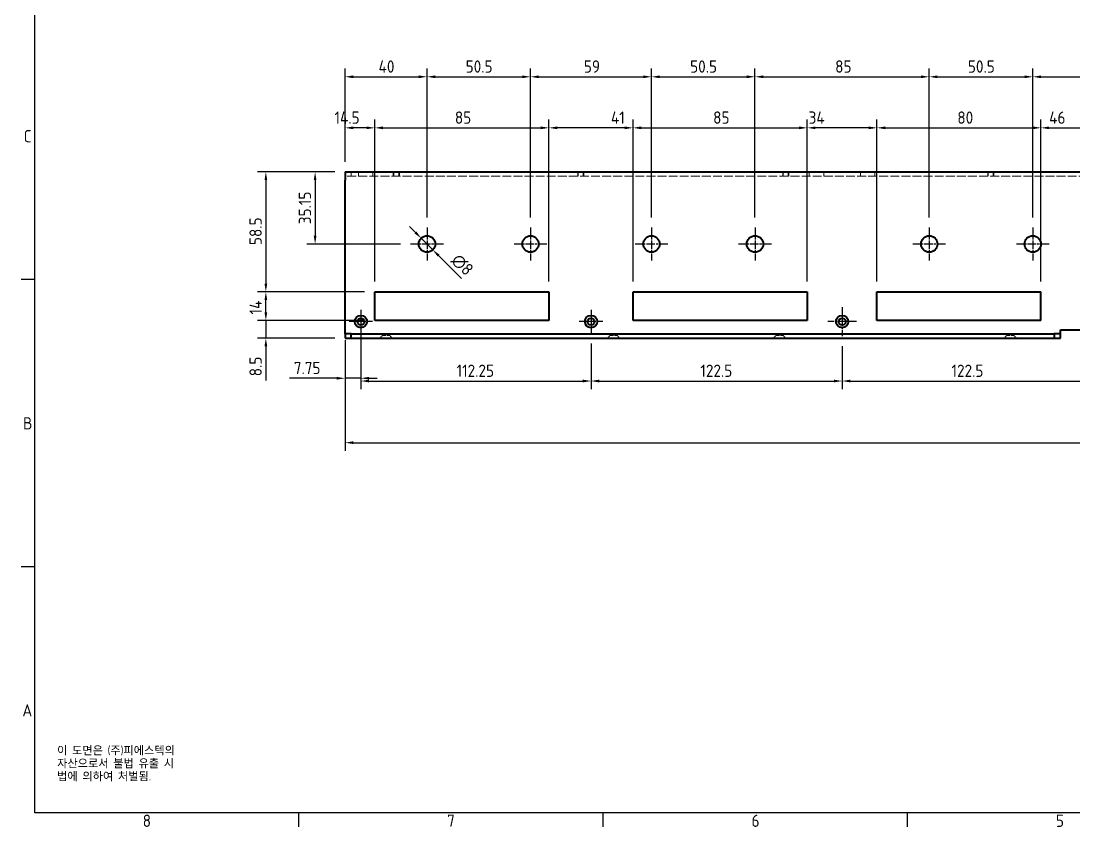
# Model space of a CAD drawing. Header units: millimetres. Extents: x 0 to 1188, y 0 to 840.
# Drawn here: x 13 to 527, y 13 to 406 of the extents above; entities that cross this region are included whole.
import ezdxf

# ---------------------------------------------------------------- set-up
doc = ezdxf.new("R2010")
doc.units = ezdxf.units.MM
doc.header["$LTSCALE"] = 2
doc.linetypes.add('CHAIN', pattern=[0.3543, 0.2362, -0.0295, 0.0591, -0.0295])
doc.linetypes.add('DASHED', pattern=[0.2067, 0.1654, -0.0413])
doc.layers.get('0').update_dxf_attribs({"color": 3, "lineweight": 25})
for name, color, linetype, lineweight in [('가려진 것(ISO)', 2, 'DASHED', 18), ('가시적인 것(ISO)', 3, 'Continuous', 40), ('경계(ISO)', 7, 'Continuous', 25), ('기호(ISO)', 5, 'Continuous', 25), ('중심 표식(ISO)', 1, 'Continuous', 25), ('치수(ISO)', 2, 'Continuous', 25)]:
    doc.layers.add(name, color=color, linetype=linetype, lineweight=lineweight)
doc.styles.add('문자 텍스트_M2B', font='isocp.shx')
doc.styles.add('문자 텍스트_PSTEK_POSCO', font='isocp.shx')
doc.styles.add('치수 텍스트_PSTEK_POSCO', font='isocp.shx')
doc.dimstyles.new('치수_PSTEK_POSCO', dxfattribs={"dimscale": 2, "dimtxt": 3, "dimasz": 2, "dimexe": 2, "dimexo": 2.5, "dimgap": 1, "dimtad": 1, "dimrnd": 1e-08, "dimdsep": 46, "dimtxsty": '치수 텍스트_PSTEK_POSCO', "dimcen": 0.09, "dimdle": 10, "dimclrd": 7, "dimclre": 7, "dimclrt": 2, "dimadec": 1, "dimazin": 2, "dimtfac": 1, "dimtmove": 0, "dimatfit": 3, "dimfxl": 0, "dimtolj": 1, "dimlwd": -1, "dimlwe": -1, "dimarcsym": 0})

# ---------------------------------------------------------------- blocks, each defined once
blk = doc.blocks.new('경계 Default Border')
at = {"layer": '경계(ISO)'}
for p, q in [((10, 140), (6.6, 140)), ((10, 70), (6.6, 70)), ((74.25, 10), (74.25, 6.6)), ((148.5, 10), (148.5, 6.6)), ((222.75, 10), (222.75, 6.6))]:
    blk.add_line(p, q, dxfattribs=at)
at = {"layer": '경계(ISO)', "flags": 128}
blk.add_lwpolyline([(10, 10), (10, 410), (584, 410), (584, 10), (10, 10)], dxfattribs=at)
at = {"layer": '경계(ISO)', "color": 2, "char_height": 3, "attachment_point": 7, "style": '문자 텍스트_M2B'}
for s, insert in [('C', (7.24, 173.47)), ('B', (7.08, 103.47)), ('A', (6.91, 33.49)), ('8', (36.27, 6.57)), ('7', (110.52, 6.59)), ('6', (184.77, 6.57)), ('5', (259.02, 6.57))]:
    blk.add_mtext(s, dxfattribs=dict(at, insert=insert))
blk = doc.blocks.new('*D22')
at = {"layer": 'Defpoints', "color": 0, "transparency": 16777216}
for p in [(171.23, 255.52), (178.98, 253.82), (178.98, 231.92)]:
    blk.add_point(p, dxfattribs=at)
at = {"layer": '치수(ISO)', "color": 7, "transparency": 16777216}
for p, q in [((171.23, 250.52), (171.23, 227.92)), ((178.98, 248.82), (178.98, 227.92)), ((167.23, 231.92), (144.22, 231.92)), ((178.98, 231.92), (171.23, 231.92)), ((182.98, 231.92), (186.98, 231.92))]:
    blk.add_line(p, q, dxfattribs=at)
for points in [[(167.23, 232.59), (167.23, 231.26), (171.23, 231.92)], [(182.98, 232.59), (182.98, 231.26), (178.98, 231.92)]]:
    blk.add_solid(points, dxfattribs=at)
at = {"layer": '치수(ISO)', "color": 2, "transparency": 16777216, "insert": (146.22, 236.92), "char_height": 6, "attachment_point": 4, "style": '치수 텍스트_PSTEK_POSCO'}
blk.add_mtext('\\A1;7.75', dxfattribs=at)
blk = doc.blocks.new('*D30')
at = {"layer": 'Defpoints', "color": 0, "transparency": 16777216}
for p in [(132.62, 260.02), (185.73, 260.02), (171.23, 251.52)]:
    blk.add_point(p, dxfattribs=at)
at = {"layer": '치수(ISO)', "color": 7, "transparency": 16777216}
for p, q in [((132.62, 264.02), (132.62, 268.02)), ((180.73, 260.02), (128.62, 260.02)), ((132.62, 260.02), (132.62, 251.52)), ((166.23, 251.52), (128.62, 251.52)), ((132.62, 247.52), (132.62, 230.88))]:
    blk.add_line(p, q, dxfattribs=at)
for points in [[(131.96, 264.02), (133.29, 264.02), (132.62, 260.02)], [(131.96, 247.52), (133.29, 247.52), (132.62, 251.52)]]:
    blk.add_solid(points, dxfattribs=at)
at = {"layer": '치수(ISO)', "color": 2, "transparency": 16777216, "insert": (127.62, 232.88), "char_height": 6, "attachment_point": 4, "rotation": 90, "style": '치수 텍스트_PSTEK_POSCO'}
blk.add_mtext('\\A1;8.5', dxfattribs=at)
blk = doc.blocks.new('*D31')
at = {"layer": 'Defpoints', "color": 0, "transparency": 16777216}
for p in [(171.23, 251.52), (901.23, 251.52), (901.23, 200.5)]:
    blk.add_point(p, dxfattribs=at)
at = {"layer": '치수(ISO)', "color": 7, "transparency": 16777216}
for p, q in [((171.23, 246.52), (171.23, 196.5)), ((901.23, 246.52), (901.23, 196.5)), ((175.23, 200.5), (897.23, 200.5))]:
    blk.add_line(p, q, dxfattribs=at)
for points in [[(175.23, 201.17), (175.23, 199.84), (171.23, 200.5)], [(897.23, 201.17), (897.23, 199.84), (901.23, 200.5)]]:
    blk.add_solid(points, dxfattribs=at)
at = {"layer": '치수(ISO)', "color": 2, "transparency": 16777216, "insert": (530.83, 205.5), "char_height": 6, "attachment_point": 4, "style": '치수 텍스트_PSTEK_POSCO'}
blk.add_mtext('\\A1;730', dxfattribs=at)
blk = doc.blocks.new('*D45')
at = {"layer": 'Defpoints', "color": 0, "transparency": 16777216}
for p in [(211.23, 378.92), (171.23, 332.52), (211.23, 305.37)]:
    blk.add_point(p, dxfattribs=at)
at = {"layer": '치수(ISO)', "color": 7, "transparency": 16777216}
for p, q in [((171.23, 337.52), (171.23, 382.92)), ((211.23, 310.37), (211.23, 382.92)), ((175.23, 378.92), (207.23, 378.92))]:
    blk.add_line(p, q, dxfattribs=at)
for points in [[(175.23, 379.58), (175.23, 378.25), (171.23, 378.92)], [(207.23, 379.58), (207.23, 378.25), (211.23, 378.92)]]:
    blk.add_solid(points, dxfattribs=at)
at = {"layer": '치수(ISO)', "color": 2, "transparency": 16777216, "insert": (187.61, 383.92), "char_height": 6, "attachment_point": 4, "style": '치수 텍스트_PSTEK_POSCO'}
blk.add_mtext('\\A1;40', dxfattribs=at)
blk = doc.blocks.new('*D46')
at = {"layer": 'Defpoints', "color": 0, "transparency": 16777216}
for p in [(261.73, 378.92), (211.23, 305.37), (261.73, 305.37)]:
    blk.add_point(p, dxfattribs=at)
at = {"layer": '치수(ISO)', "color": 7, "transparency": 16777216}
for p, q in [((211.23, 310.37), (211.23, 382.92)), ((261.73, 310.37), (261.73, 382.92)), ((215.23, 378.92), (257.73, 378.92))]:
    blk.add_line(p, q, dxfattribs=at)
for points in [[(215.23, 379.58), (215.23, 378.25), (211.23, 378.92)], [(257.73, 379.58), (257.73, 378.25), (261.73, 378.92)]]:
    blk.add_solid(points, dxfattribs=at)
at = {"layer": '치수(ISO)', "color": 2, "transparency": 16777216, "insert": (230.08, 383.92), "char_height": 6, "attachment_point": 4, "style": '치수 텍스트_PSTEK_POSCO'}
blk.add_mtext('\\A1;50.5', dxfattribs=at)
blk = doc.blocks.new('*D47')
at = {"layer": 'Defpoints', "color": 0, "transparency": 16777216}
for p in [(320.73, 378.92), (261.73, 305.37), (320.73, 305.37)]:
    blk.add_point(p, dxfattribs=at)
at = {"layer": '치수(ISO)', "color": 7, "transparency": 16777216}
for p, q in [((261.73, 310.37), (261.73, 382.92)), ((320.73, 310.37), (320.73, 382.92)), ((265.73, 378.92), (316.73, 378.92))]:
    blk.add_line(p, q, dxfattribs=at)
for points in [[(265.73, 379.58), (265.73, 378.25), (261.73, 378.92)], [(316.73, 379.58), (316.73, 378.25), (320.73, 378.92)]]:
    blk.add_solid(points, dxfattribs=at)
at = {"layer": '치수(ISO)', "color": 2, "transparency": 16777216, "insert": (287.74, 383.92), "char_height": 6, "attachment_point": 4, "style": '치수 텍스트_PSTEK_POSCO'}
blk.add_mtext('\\A1;59', dxfattribs=at)
blk = doc.blocks.new('*D48')
at = {"layer": 'Defpoints', "color": 0, "transparency": 16777216}
for p in [(371.23, 378.92), (320.73, 305.37), (371.23, 305.37)]:
    blk.add_point(p, dxfattribs=at)
at = {"layer": '치수(ISO)', "color": 7, "transparency": 16777216}
for p, q in [((320.73, 310.37), (320.73, 382.92)), ((371.23, 310.37), (371.23, 382.92)), ((324.73, 378.92), (367.23, 378.92))]:
    blk.add_line(p, q, dxfattribs=at)
for points in [[(324.73, 379.58), (324.73, 378.25), (320.73, 378.92)], [(367.23, 379.58), (367.23, 378.25), (371.23, 378.92)]]:
    blk.add_solid(points, dxfattribs=at)
at = {"layer": '치수(ISO)', "color": 2, "transparency": 16777216, "insert": (339.58, 383.92), "char_height": 6, "attachment_point": 4, "style": '치수 텍스트_PSTEK_POSCO'}
blk.add_mtext('\\A1;50.5', dxfattribs=at)
blk = doc.blocks.new('*D49')
at = {"layer": 'Defpoints', "color": 0, "transparency": 16777216}
for p in [(456.23, 378.92), (371.23, 305.37), (456.23, 305.37)]:
    blk.add_point(p, dxfattribs=at)
at = {"layer": '치수(ISO)', "color": 7, "transparency": 16777216}
for p, q in [((371.23, 310.37), (371.23, 382.92)), ((456.23, 310.37), (456.23, 382.92)), ((375.23, 378.92), (452.23, 378.92))]:
    blk.add_line(p, q, dxfattribs=at)
for points in [[(375.23, 379.58), (375.23, 378.25), (371.23, 378.92)], [(452.23, 379.58), (452.23, 378.25), (456.23, 378.92)]]:
    blk.add_solid(points, dxfattribs=at)
at = {"layer": '치수(ISO)', "color": 2, "transparency": 16777216, "insert": (410.33, 383.92), "char_height": 6, "attachment_point": 4, "style": '치수 텍스트_PSTEK_POSCO'}
blk.add_mtext('\\A1;85', dxfattribs=at)
blk = doc.blocks.new('*D50')
at = {"layer": 'Defpoints', "color": 0, "transparency": 16777216}
for p in [(506.73, 378.92), (456.23, 305.37), (506.73, 305.37)]:
    blk.add_point(p, dxfattribs=at)
at = {"layer": '치수(ISO)', "color": 7, "transparency": 16777216}
for p, q in [((456.23, 310.37), (456.23, 382.92)), ((506.73, 310.37), (506.73, 382.92)), ((460.23, 378.92), (502.73, 378.92))]:
    blk.add_line(p, q, dxfattribs=at)
for points in [[(460.23, 379.58), (460.23, 378.25), (456.23, 378.92)], [(502.73, 379.58), (502.73, 378.25), (506.73, 378.92)]]:
    blk.add_solid(points, dxfattribs=at)
at = {"layer": '치수(ISO)', "color": 2, "transparency": 16777216, "insert": (475.08, 383.92), "char_height": 6, "attachment_point": 4, "style": '치수 텍스트_PSTEK_POSCO'}
blk.add_mtext('\\A1;50.5', dxfattribs=at)
blk = doc.blocks.new('*D51')
at = {"layer": 'Defpoints', "color": 0, "transparency": 16777216}
for p in [(565.73, 378.92), (506.73, 305.37), (565.73, 305.37)]:
    blk.add_point(p, dxfattribs=at)
at = {"layer": '치수(ISO)', "color": 7, "transparency": 16777216}
for p, q in [((506.73, 310.37), (506.73, 382.92)), ((565.73, 310.37), (565.73, 382.92)), ((510.73, 378.92), (561.73, 378.92))]:
    blk.add_line(p, q, dxfattribs=at)
for points in [[(510.73, 379.58), (510.73, 378.25), (506.73, 378.92)], [(561.73, 379.58), (561.73, 378.25), (565.73, 378.92)]]:
    blk.add_solid(points, dxfattribs=at)
at = {"layer": '치수(ISO)', "color": 2, "transparency": 16777216, "insert": (532.74, 383.92), "char_height": 6, "attachment_point": 4, "style": '치수 텍스트_PSTEK_POSCO'}
blk.add_mtext('\\A1;59', dxfattribs=at)
blk = doc.blocks.new('*D53')
at = {"layer": 'Defpoints', "color": 0, "transparency": 16777216}
for p in [(208.4, 300.2), (214.06, 294.55)]:
    blk.add_point(p, dxfattribs=at)
at = {"layer": '치수(ISO)', "color": 7, "transparency": 16777216}
for p, q in [((205.58, 303.03), (202.75, 305.86)), ((208.4, 300.2), (214.06, 294.55)), ((216.89, 291.72), (228.06, 280.55))]:
    blk.add_line(p, q, dxfattribs=at)
for points in [[(206.05, 303.5), (205.1, 302.56), (208.4, 300.2)], [(217.36, 292.19), (216.42, 291.25), (214.06, 294.55)]]:
    blk.add_solid(points, dxfattribs=at)
at = {"layer": '치수(ISO)', "color": 2, "transparency": 16777216, "insert": (224.67, 291.01), "char_height": 6, "attachment_point": 4, "rotation": 315, "style": '치수 텍스트_PSTEK_POSCO'}
blk.add_mtext('\\A1;∅8', dxfattribs=at)
blk = doc.blocks.new('*D77')
at = {"layer": 'Defpoints', "color": 0, "transparency": 16777216}
for p in [(510.73, 354.02), (430.73, 274.02), (510.73, 274.02)]:
    blk.add_point(p, dxfattribs=at)
at = {"layer": '치수(ISO)', "color": 7, "transparency": 16777216}
for p, q in [((430.73, 279.02), (430.73, 358.02)), ((510.73, 279.02), (510.73, 358.02)), ((434.73, 354.02), (506.73, 354.02))]:
    blk.add_line(p, q, dxfattribs=at)
for points in [[(434.73, 354.69), (434.73, 353.36), (430.73, 354.02)], [(506.73, 354.69), (506.73, 353.36), (510.73, 354.02)]]:
    blk.add_solid(points, dxfattribs=at)
at = {"layer": '치수(ISO)', "color": 2, "transparency": 16777216, "insert": (469.93, 359.02), "char_height": 6, "attachment_point": 4, "style": '치수 텍스트_PSTEK_POSCO'}
blk.add_mtext('\\A1;80', dxfattribs=at)
blk = doc.blocks.new('*D78')
at = {"layer": 'Defpoints', "color": 0, "transparency": 16777216}
for p in [(556.73, 354.02), (510.73, 274.02), (556.73, 274.02)]:
    blk.add_point(p, dxfattribs=at)
at = {"layer": '치수(ISO)', "color": 7, "transparency": 16777216}
for p, q in [((510.73, 279.02), (510.73, 358.02)), ((556.73, 279.02), (556.73, 358.02)), ((514.73, 354.02), (552.73, 354.02))]:
    blk.add_line(p, q, dxfattribs=at)
for points in [[(514.73, 354.69), (514.73, 353.36), (510.73, 354.02)], [(552.73, 354.69), (552.73, 353.36), (556.73, 354.02)]]:
    blk.add_solid(points, dxfattribs=at)
at = {"layer": '치수(ISO)', "color": 2, "transparency": 16777216, "insert": (514.73, 359.02), "char_height": 6, "attachment_point": 4, "style": '치수 텍스트_PSTEK_POSCO'}
blk.add_mtext('\\A1;46', dxfattribs=at)
blk = doc.blocks.new('*D79')
at = {"layer": 'Defpoints', "color": 0, "transparency": 16777216}
for p in [(396.73, 354.02), (396.73, 274.02), (430.73, 274.02)]:
    blk.add_point(p, dxfattribs=at)
at = {"layer": '치수(ISO)', "color": 7, "transparency": 16777216}
for p, q in [((396.73, 279.02), (396.73, 358.02)), ((430.73, 279.02), (430.73, 358.02)), ((426.73, 354.02), (400.73, 354.02))]:
    blk.add_line(p, q, dxfattribs=at)
for points in [[(400.73, 354.69), (400.73, 353.36), (396.73, 354.02)], [(426.73, 354.69), (426.73, 353.36), (430.73, 354.02)]]:
    blk.add_solid(points, dxfattribs=at)
at = {"layer": '치수(ISO)', "color": 2, "transparency": 16777216, "insert": (397.38, 359.02), "char_height": 6, "attachment_point": 4, "style": '치수 텍스트_PSTEK_POSCO'}
blk.add_mtext('\\A1;34', dxfattribs=at)
blk = doc.blocks.new('*D80')
at = {"layer": 'Defpoints', "color": 0, "transparency": 16777216}
for p in [(396.73, 354.02), (311.73, 274.02), (396.73, 274.02)]:
    blk.add_point(p, dxfattribs=at)
at = {"layer": '치수(ISO)', "color": 7, "transparency": 16777216}
for p, q in [((311.73, 279.02), (311.73, 358.02)), ((396.73, 279.02), (396.73, 358.02)), ((315.73, 354.02), (392.73, 354.02))]:
    blk.add_line(p, q, dxfattribs=at)
for points in [[(315.73, 354.69), (315.73, 353.36), (311.73, 354.02)], [(392.73, 354.69), (392.73, 353.36), (396.73, 354.02)]]:
    blk.add_solid(points, dxfattribs=at)
at = {"layer": '치수(ISO)', "color": 2, "transparency": 16777216, "insert": (350.81, 359.02), "char_height": 6, "attachment_point": 4, "style": '치수 텍스트_PSTEK_POSCO'}
blk.add_mtext('\\A1;85', dxfattribs=at)
blk = doc.blocks.new('*D81')
at = {"layer": 'Defpoints', "color": 0, "transparency": 16777216}
for p in [(270.73, 354.02), (270.73, 274.02), (311.73, 274.02)]:
    blk.add_point(p, dxfattribs=at)
at = {"layer": '치수(ISO)', "color": 7, "transparency": 16777216}
for p, q in [((270.73, 279.02), (270.73, 358.02)), ((311.73, 279.02), (311.73, 358.02)), ((307.73, 354.02), (274.73, 354.02))]:
    blk.add_line(p, q, dxfattribs=at)
for points in [[(274.73, 354.69), (274.73, 353.36), (270.73, 354.02)], [(307.73, 354.69), (307.73, 353.36), (311.73, 354.02)]]:
    blk.add_solid(points, dxfattribs=at)
at = {"layer": '치수(ISO)', "color": 2, "transparency": 16777216, "insert": (300.98, 359.02), "char_height": 6, "attachment_point": 4, "style": '치수 텍스트_PSTEK_POSCO'}
blk.add_mtext('\\A1;41', dxfattribs=at)
blk = doc.blocks.new('*D82')
at = {"layer": 'Defpoints', "color": 0, "transparency": 16777216}
for p in [(270.73, 354.02), (185.73, 274.02), (270.73, 274.02)]:
    blk.add_point(p, dxfattribs=at)
at = {"layer": '치수(ISO)', "color": 7, "transparency": 16777216}
for p, q in [((185.73, 279.02), (185.73, 358.02)), ((270.73, 279.02), (270.73, 358.02)), ((189.73, 354.02), (266.73, 354.02))]:
    blk.add_line(p, q, dxfattribs=at)
for points in [[(189.73, 354.69), (189.73, 353.36), (185.73, 354.02)], [(266.73, 354.69), (266.73, 353.36), (270.73, 354.02)]]:
    blk.add_solid(points, dxfattribs=at)
at = {"layer": '치수(ISO)', "color": 2, "transparency": 16777216, "insert": (224.81, 359.02), "char_height": 6, "attachment_point": 4, "style": '치수 텍스트_PSTEK_POSCO'}
blk.add_mtext('\\A1;85', dxfattribs=at)
blk = doc.blocks.new('*D83')
at = {"layer": 'Defpoints', "color": 0, "transparency": 16777216}
for p in [(171.23, 354.02), (171.23, 332.52), (185.73, 274.02)]:
    blk.add_point(p, dxfattribs=at)
at = {"layer": '치수(ISO)', "color": 7, "transparency": 16777216}
for p, q in [((171.23, 337.52), (171.23, 358.02)), ((185.73, 279.02), (185.73, 358.02)), ((181.73, 354.02), (175.23, 354.02))]:
    blk.add_line(p, q, dxfattribs=at)
for points in [[(175.23, 354.69), (175.23, 353.36), (171.23, 354.02)], [(181.73, 354.69), (181.73, 353.36), (185.73, 354.02)]]:
    blk.add_solid(points, dxfattribs=at)
at = {"layer": '치수(ISO)', "color": 2, "transparency": 16777216, "insert": (166.11, 359.02), "char_height": 6, "attachment_point": 4, "style": '치수 텍스트_PSTEK_POSCO'}
blk.add_mtext('\\A1;14.5', dxfattribs=at)
blk = doc.blocks.new('*D84')
at = {"layer": 'Defpoints', "color": 0, "transparency": 16777216}
for p in [(171.23, 332.52), (132.62, 274.02), (185.73, 274.02)]:
    blk.add_point(p, dxfattribs=at)
at = {"layer": '치수(ISO)', "color": 7, "transparency": 16777216}
for p, q in [((166.23, 332.52), (128.62, 332.52)), ((132.62, 328.52), (132.62, 278.02)), ((180.73, 274.02), (128.62, 274.02))]:
    blk.add_line(p, q, dxfattribs=at)
for points in [[(131.96, 328.52), (133.29, 328.52), (132.62, 332.52)], [(131.96, 278.02), (133.29, 278.02), (132.62, 274.02)]]:
    blk.add_solid(points, dxfattribs=at)
at = {"layer": '치수(ISO)', "color": 2, "transparency": 16777216, "insert": (127.62, 296.85), "char_height": 6, "attachment_point": 4, "rotation": 90, "style": '치수 텍스트_PSTEK_POSCO'}
blk.add_mtext('\\A1;58.5', dxfattribs=at)
blk = doc.blocks.new('*D85')
at = {"layer": 'Defpoints', "color": 0, "transparency": 16777216}
for p in [(171.23, 332.52), (156.65, 297.37), (203.23, 297.37)]:
    blk.add_point(p, dxfattribs=at)
at = {"layer": '치수(ISO)', "color": 7, "transparency": 16777216}
for p, q in [((166.23, 332.52), (152.65, 332.52)), ((156.65, 328.52), (156.65, 301.37)), ((198.23, 297.37), (152.65, 297.37))]:
    blk.add_line(p, q, dxfattribs=at)
for points in [[(155.98, 328.52), (157.32, 328.52), (156.65, 332.52)], [(155.98, 301.37), (157.32, 301.37), (156.65, 297.37)]]:
    blk.add_solid(points, dxfattribs=at)
at = {"layer": '치수(ISO)', "color": 2, "transparency": 16777216, "insert": (151.65, 307.03), "char_height": 6, "attachment_point": 4, "rotation": 90, "style": '치수 텍스트_PSTEK_POSCO'}
blk.add_mtext('\\A1;35.15', dxfattribs=at)
blk = doc.blocks.new('*D86')
at = {"layer": 'Defpoints', "color": 0, "transparency": 16777216}
for p in [(132.62, 274.02), (185.73, 274.02), (185.73, 260.02)]:
    blk.add_point(p, dxfattribs=at)
at = {"layer": '치수(ISO)', "color": 7, "transparency": 16777216}
for p, q in [((180.73, 274.02), (128.62, 274.02)), ((132.62, 264.02), (132.62, 270.02)), ((180.73, 260.02), (128.62, 260.02))]:
    blk.add_line(p, q, dxfattribs=at)
for points in [[(131.96, 270.02), (133.29, 270.02), (132.62, 274.02)], [(131.96, 264.02), (133.29, 264.02), (132.62, 260.02)]]:
    blk.add_solid(points, dxfattribs=at)
at = {"layer": '치수(ISO)', "color": 2, "transparency": 16777216, "insert": (127.62, 263.02), "char_height": 6, "attachment_point": 4, "rotation": 90, "style": '치수 텍스트_PSTEK_POSCO'}
blk.add_mtext('\\A1;14', dxfattribs=at)
blk = doc.blocks.new('*D97')
at = {"layer": 'Defpoints', "color": 0, "transparency": 16777216}
for p in [(178.98, 259.52), (291.23, 253.82), (291.23, 230.57)]:
    blk.add_point(p, dxfattribs=at)
at = {"layer": '치수(ISO)', "color": 7, "transparency": 16777216}
for p, q in [((178.98, 254.52), (178.98, 226.57)), ((291.23, 248.82), (291.23, 226.57)), ((182.98, 230.57), (287.23, 230.57))]:
    blk.add_line(p, q, dxfattribs=at)
for points in [[(182.98, 231.24), (182.98, 229.9), (178.98, 230.57)], [(287.23, 231.24), (287.23, 229.9), (291.23, 230.57)]]:
    blk.add_solid(points, dxfattribs=at)
at = {"layer": '치수(ISO)', "color": 2, "transparency": 16777216, "insert": (225.66, 235.57), "char_height": 6, "attachment_point": 4, "style": '치수 텍스트_PSTEK_POSCO'}
blk.add_mtext('\\A1;112.25', dxfattribs=at)
blk = doc.blocks.new('*D99')
at = {"layer": 'Defpoints', "color": 0, "transparency": 16777216}
for p in [(413.73, 252.52), (536.23, 252.52), (536.23, 230.57)]:
    blk.add_point(p, dxfattribs=at)
at = {"layer": '치수(ISO)', "color": 7, "transparency": 16777216}
for p, q in [((413.73, 247.52), (413.73, 226.57)), ((536.23, 247.52), (536.23, 226.57)), ((417.73, 230.57), (532.23, 230.57))]:
    blk.add_line(p, q, dxfattribs=at)
for points in [[(417.73, 231.24), (417.73, 229.9), (413.73, 230.57)], [(532.23, 231.24), (532.23, 229.9), (536.23, 230.57)]]:
    blk.add_solid(points, dxfattribs=at)
at = {"layer": '치수(ISO)', "color": 2, "transparency": 16777216, "insert": (467.08, 235.57), "char_height": 6, "attachment_point": 4, "style": '치수 텍스트_PSTEK_POSCO'}
blk.add_mtext('\\A1;122.5', dxfattribs=at)
blk = doc.blocks.new('*D100')
at = {"layer": 'Defpoints', "color": 0, "transparency": 16777216}
for p in [(291.23, 253.52), (413.73, 252.52), (413.73, 230.57)]:
    blk.add_point(p, dxfattribs=at)
at = {"layer": '치수(ISO)', "color": 7, "transparency": 16777216}
for p, q in [((291.23, 248.52), (291.23, 226.57)), ((413.73, 247.52), (413.73, 226.57)), ((295.23, 230.57), (409.73, 230.57))]:
    blk.add_line(p, q, dxfattribs=at)
for points in [[(295.23, 231.24), (295.23, 229.9), (291.23, 230.57)], [(409.73, 231.24), (409.73, 229.9), (413.73, 230.57)]]:
    blk.add_solid(points, dxfattribs=at)
at = {"layer": '치수(ISO)', "color": 2, "transparency": 16777216, "insert": (344.58, 235.57), "char_height": 6, "attachment_point": 4, "style": '치수 텍스트_PSTEK_POSCO'}
blk.add_mtext('\\A1;122.5', dxfattribs=at)

msp = doc.modelspace()

# ---------------------------------------------------------------- linework, layer by layer
at = {"layer": '가려진 것(ISO)', "ltscale": 13.080328}
msp.add_line((901.2322, 330.5247), (171.2322, 330.5247), dxfattribs=at)
at = {"layer": '가려진 것(ISO)', "ltscale": 1.904597}
for p, q in [((174.2322, 332.5247), (174.2322, 330.5247)), ((177.7322, 332.5247), (177.7322, 330.5247)), ((184.7322, 332.5247), (184.7322, 330.5247)), ((194.7322, 332.5247), (194.7322, 330.5247)), ((195.0027, 330.5247), (195.0027, 332.5247)), ((197.4617, 330.5247), (197.4617, 332.5247)), ((197.7322, 330.5247), (197.7322, 332.5247)), ((284.7322, 332.5247), (284.7322, 330.5247)), ((285.0027, 330.5247), (285.0027, 332.5247)), ((287.4617, 330.5247), (287.4617, 332.5247)), ((287.7322, 330.5247), (287.7322, 332.5247)), ((384.7322, 332.5247), (384.7322, 330.5247)), ((385.0027, 330.5247), (385.0027, 332.5247)), ((387.4617, 330.5247), (387.4617, 332.5247)), ((387.7322, 330.5247), (387.7322, 332.5247)), ((397.7322, 332.5247), (397.7322, 330.5247)), ((404.7322, 332.5247), (404.7322, 330.5247)), ((422.7322, 332.5247), (422.7322, 330.5247)), ((429.7322, 332.5247), (429.7322, 330.5247)), ((484.7322, 332.5247), (484.7322, 330.5247)), ((485.0027, 330.5247), (485.0027, 332.5247)), ((487.4617, 330.5247), (487.4617, 332.5247)), ((487.7322, 330.5247), (487.7322, 332.5247))]:
    msp.add_line(p, q, dxfattribs=at)
at = {"layer": '가려진 것(ISO)', "ltscale": 1.750771}
for p, q in [((189.5322, 252.8247), (188.2322, 251.5247)), ((192.9322, 252.8247), (194.2322, 251.5247)), ((300.5322, 252.8247), (299.2322, 251.5247)), ((303.9322, 252.8247), (305.2322, 251.5247)), ((381.5322, 252.8247), (380.2322, 251.5247)), ((384.9322, 252.8247), (386.2322, 251.5247)), ((494.0322, 252.8247), (492.7322, 251.5247)), ((497.4322, 252.8247), (498.7322, 251.5247))]:
    msp.add_line(p, q, dxfattribs=at)
at = {"layer": '가려진 것(ISO)', "ltscale": 0.666544}
for p, q in [((189.5322, 253.5247), (189.5322, 252.8247)), ((192.9322, 253.5247), (192.9322, 252.8247)), ((300.5322, 253.5247), (300.5322, 252.8247)), ((303.9322, 253.5247), (303.9322, 252.8247)), ((381.5322, 253.5247), (381.5322, 252.8247)), ((384.9322, 253.5247), (384.9322, 252.8247)), ((494.0322, 253.5247), (494.0322, 252.8247)), ((497.4322, 253.5247), (497.4322, 252.8247))]:
    msp.add_line(p, q, dxfattribs=at)
at = {"layer": '가려진 것(ISO)', "ltscale": 5.086114}
for p, q in [((189.5322, 252.8247), (192.9322, 252.8247)), ((300.5322, 252.8247), (303.9322, 252.8247)), ((381.5322, 252.8247), (384.9322, 252.8247)), ((494.0322, 252.8247), (497.4322, 252.8247))]:
    msp.add_line(p, q, dxfattribs=at)
at = {"layer": '가시적인 것(ISO)'}
for p, q in [((171.2322, 332.5247), (901.2322, 332.5247)), ((171.2322, 332.5247), (171.2322, 328.5247)), ((171.2322, 255.5247), (171.2322, 328.5247)), ((185.7322, 274.0247), (270.7322, 274.0247)), ((185.7322, 260.0247), (185.7322, 274.0247)), ((270.7322, 274.0247), (270.7322, 260.0247)), ((311.7322, 274.0247), (396.7322, 274.0247)), ((311.7322, 260.0247), (311.7322, 274.0247)), ((396.7322, 274.0247), (396.7322, 260.0247)), ((430.7322, 274.0247), (510.7322, 274.0247)), ((430.7322, 260.0247), (430.7322, 274.0247)), ((510.7322, 260.0247), (510.7322, 274.0247)), ((270.7322, 260.0247), (185.7322, 260.0247)), ((396.7322, 260.0247), (311.7322, 260.0247)), ((510.7322, 260.0247), (430.7322, 260.0247)), ((171.2322, 253.5247), (171.2322, 255.5247)), ((174.2322, 253.5247), (171.2322, 253.5247)), ((171.2322, 253.5247), (171.2322, 251.5247)), ((174.2322, 251.5247), (174.2322, 253.5247)), ((174.2322, 253.5247), (517.2322, 253.5247)), ((520.2322, 253.5247), (517.2322, 253.5247)), ((517.2322, 253.5247), (517.2322, 251.5247)), ((520.2322, 253.5247), (520.2322, 255.5247)), ((520.2322, 255.5247), (552.2322, 255.5247)), ((520.2322, 251.5247), (520.2322, 253.5247)), ((171.2322, 251.5247), (174.2322, 251.5247)), ((174.2322, 251.5247), (517.2322, 251.5247)), ((517.2322, 251.5247), (520.2322, 251.5247))]:
    msp.add_line(p, q, dxfattribs=at)
for centre, radius in [((211.2322, 297.3747), 4), ((261.7322, 297.3747), 4), ((320.7322, 297.3747), 4), ((371.2322, 297.3747), 4), ((456.2322, 297.3747), 4), ((506.7322, 297.3747), 4), ((178.9822, 259.5247), 3), ((291.2322, 259.5247), 3), ((413.7322, 259.5247), 3), ((178.9822, 259.5247), 1.7), ((291.2322, 259.5247), 1.7), ((413.7322, 259.5247), 1.7)]:
    msp.add_circle(centre, radius, dxfattribs=at)
at = {"layer": '중심 표식(ISO)', "linetype": 'CHAIN', "ltscale": 8.88956}
for p, q in [((211.2322, 305.3747), (211.2322, 289.3747)), ((261.7322, 305.3747), (261.7322, 289.3747)), ((320.7322, 305.3747), (320.7322, 289.3747)), ((371.2322, 305.3747), (371.2322, 289.3747)), ((456.2322, 305.3747), (456.2322, 289.3747)), ((506.7322, 305.3747), (506.7322, 289.3747)), ((219.2322, 297.3747), (203.2322, 297.3747)), ((269.7322, 297.3747), (253.7322, 297.3747)), ((328.7322, 297.3747), (312.7322, 297.3747)), ((379.2322, 297.3747), (363.2322, 297.3747)), ((464.2322, 297.3747), (448.2322, 297.3747)), ((514.7322, 297.3747), (498.7322, 297.3747))]:
    msp.add_line(p, q, dxfattribs=at)
at = {"layer": '중심 표식(ISO)', "linetype": 'CHAIN', "ltscale": 6.333782}
for p, q in [((178.9822, 265.2247), (178.9822, 253.8247)), ((291.2322, 265.2247), (291.2322, 253.8247)), ((184.6822, 259.5247), (173.2822, 259.5247)), ((296.9322, 259.5247), (285.5322, 259.5247))]:
    msp.add_line(p, q, dxfattribs=at)
at = {"layer": '중심 표식(ISO)', "linetype": 'CHAIN', "ltscale": 7.778352}
for p, q in [((413.7322, 266.5247), (413.7322, 252.5247)), ((420.7322, 259.5247), (406.7322, 259.5247))]:
    msp.add_line(p, q, dxfattribs=at)

# ---------------------------------------------------------------- block references
at = {"xscale": 2, "yscale": 2, "zscale": 2}
msp.add_blockref('경계 Default Border', (0, 0), dxfattribs=at)

# ---------------------------------------------------------------- texts
at = {"layer": '기호(ISO)', "color": 7, "insert": (30.7893, 52.4565), "char_height": 4, "width": 102.480277, "attachment_point": 1, "line_spacing_factor": 0.944221, "style": '문자 텍스트_PSTEK_POSCO'}
msp.add_mtext('{이 도면은 (주)피에스텍의\\P자산으로서 불법 유출 시 \\P법에 의하여 처벌됨.}', dxfattribs=at)

# ---------------------------------------------------------------- dimensions: what is measured, and where the dimension line sits
at = {"layer": '치수(ISO)', "color": 7}
for base, p1, p2, angle, override, picture, middle in [((211.2322, 378.9173), (171.2322, 332.5247), (211.2322, 305.3747), 180, {"dimdec": 2, "dimtp": 0, "dimtm": 0, "dimtdec": 2, "dimtofl": 0, "dimatfit": 1}, '*D45', (191.2122, 378.9173)), ((261.7322, 378.9173), (211.2322, 305.3747), (261.7322, 305.3747), 180, {"dimdec": 2, "dimtp": 0, "dimtm": 0, "dimtdec": 2, "dimtofl": 0, "dimatfit": 1}, '*D46', (236.5022, 378.9173)), ((320.7322, 378.9173), (261.7322, 305.3747), (320.7322, 305.3747), 180, {"dimdec": 2, "dimtp": 0, "dimtm": 0, "dimtdec": 2, "dimtofl": 0, "dimatfit": 1}, '*D47', (291.2522, 378.9173)), ((371.2322, 378.9173), (320.7322, 305.3747), (371.2322, 305.3747), 180, {"dimdec": 2, "dimtp": 0, "dimtm": 0, "dimtdec": 2, "dimtofl": 0, "dimatfit": 1}, '*D48', (346.0022, 378.9173)), ((456.2322, 378.9173), (371.2322, 305.3747), (456.2322, 305.3747), 180, {"dimdec": 2, "dimtp": 0, "dimtm": 0, "dimtdec": 2, "dimtofl": 0, "dimatfit": 1}, '*D49', (413.7522, 378.9173)), ((506.7322, 378.9173), (456.2322, 305.3747), (506.7322, 305.3747), 180, {"dimdec": 2, "dimtp": 0, "dimtm": 0, "dimtdec": 2, "dimtofl": 0, "dimatfit": 1}, '*D50', (481.5022, 378.9173)), ((565.7322, 378.9173), (506.7322, 305.3747), (565.7322, 305.3747), 180, {"dimdec": 2, "dimtp": 0, "dimtm": 0, "dimtdec": 2, "dimtofl": 0, "dimatfit": 1}, '*D51', (536.2522, 378.9173)), ((270.7322, 354.0247), (185.7322, 274.0247), (270.7322, 274.0247), 180, {"dimdec": 2, "dimtp": 0, "dimtm": 0, "dimtdec": 2, "dimtofl": 0, "dimatfit": 1}, '*D82', (228.2322, 354.0247)), ((396.7322, 354.0247), (311.7322, 274.0247), (396.7322, 274.0247), 180, {"dimdec": 2, "dimtp": 0, "dimtm": 0, "dimtdec": 2, "dimtofl": 0, "dimatfit": 1}, '*D80', (354.2322, 354.0247)), ((396.7322, 354.0247), (430.7322, 274.0247), (396.7322, 274.0247), 180, {"dimdec": 2, "dimtp": 0, "dimtm": 0, "dimtdec": 2, "dimtofl": 0, "dimatfit": 1}, '*D79', (400.9822, 354.0247)), ((510.7322, 354.0247), (430.7322, 274.0247), (510.7322, 274.0247), 180, {"dimdec": 2, "dimtp": 0, "dimtm": 0, "dimtdec": 2, "dimtofl": 0, "dimatfit": 1}, '*D77', (473.2322, 354.0247)), ((556.7322, 354.0247), (510.7322, 274.0247), (556.7322, 274.0247), 180, {"dimdec": 2, "dimtp": 0, "dimtm": 0, "dimtdec": 2, "dimtofl": 0, "dimatfit": 1}, '*D78', (518.4822, 354.0247)), ((132.6248, 274.0247), (171.2322, 332.5247), (185.7322, 274.0247), 270, {"dimdec": 2, "dimtp": 0, "dimtm": 0, "dimtdec": 2, "dimtofl": 0, "dimatfit": 1}, '*D84', (132.6248, 303.2747)), ((156.6511, 297.3747), (171.2322, 332.5247), (203.2322, 297.3747), 270, {"dimdec": 2, "dimtp": 0, "dimtm": 0, "dimtdec": 2, "dimtofl": 0, "dimatfit": 1}, '*D85', (156.6511, 314.9497)), ((132.6248, 274.0247), (185.7322, 260.0247), (185.7322, 274.0247), 90, {"dimdec": 2, "dimtp": 0, "dimtm": 0, "dimtdec": 2, "dimtofl": 0, "dimatfit": 1}, '*D86', (132.6248, 266.0247)), ((132.6248, 260.0247), (171.2322, 251.5247), (185.7322, 260.0247), 90, {"dimdec": 2, "dimtp": 0, "dimtm": 0, "dimtdec": 2, "dimtofl": 1, "dimatfit": 1}, '*D30', (132.6248, 237.2004)), ((291.2322, 230.5707), (178.9822, 259.5247), (291.2322, 253.8247), 180, {"dimdec": 2, "dimtp": 0, "dimtm": 0, "dimtdec": 2, "dimtofl": 0, "dimatfit": 1}, '*D97', (235.0872, 230.5707)), ((178.9822, 231.9241), (171.2322, 255.5247), (178.9822, 253.8247), 180, {"dimdec": 2, "dimtp": 0, "dimtm": 0, "dimtdec": 2, "dimtofl": 1, "dimatfit": 1}, '*D22', (152.6427, 231.9241)), ((413.7322, 230.5707), (291.2322, 253.5247), (413.7322, 252.5247), 180, {"dimdec": 2, "dimtp": 0, "dimtm": 0, "dimtdec": 2, "dimtofl": 0, "dimatfit": 1}, '*D100', (352.5022, 230.5707)), ((536.2322, 230.5707), (413.7322, 252.5247), (536.2322, 252.5247), 180, {"dimdec": 2, "dimtp": 0, "dimtm": 0, "dimtdec": 2, "dimtofl": 0, "dimatfit": 1}, '*D99', (475.0022, 230.5707)), ((901.2322, 200.5025), (171.2322, 251.5247), (901.2322, 251.5247), 180, {"dimdec": 2, "dimtp": 0, "dimtm": 0, "dimtdec": 2, "dimtofl": 0, "dimatfit": 1}, '*D31', (536.2322, 200.5025))]:
    dim = msp.add_linear_dim(base=base, p1=p1, p2=p2, angle=angle, dimstyle='치수_PSTEK_POSCO', override=override, dxfattribs=at)
    dim.commit()
    dim.dimension.update_dxf_attribs({"geometry": picture, "text_midpoint": middle, "dimtype": 160})
for base, p1, p2, picture, middle in [((171.2322, 354.0247), (185.7322, 274.0247), (171.2322, 332.5247), '*D83', (172.2322, 354.0247)), ((270.7322, 354.0247), (311.7322, 274.0247), (270.7322, 274.0247), '*D81', (303.9822, 354.0247))]:
    dim = msp.add_linear_dim(base=base, p1=p1, p2=p2, dimstyle='치수_PSTEK_POSCO', override={"dimdec": 2, "dimtp": 0, "dimtm": 0, "dimtdec": 2, "dimtofl": 0, "dimatfit": 1}, dxfattribs=at)
    dim.commit()
    dim.dimension.update_dxf_attribs({"geometry": picture, "text_midpoint": middle, "dimtype": 160})
dim = msp.add_diameter_dim_2p(p1=(208.4038, 300.2031), p2=(214.0606, 294.5462), dimstyle='치수_PSTEK_POSCO', override={"dimdec": 2, "dimlfac": 1, "dimtp": 0, "dimtm": 0, "dimtdec": 2, "dimatfit": 2}, dxfattribs=at)
dim.commit()
dim.dimension.update_dxf_attribs({"geometry": '*D53', "text_midpoint": (223.8894, 284.7175), "dimtype": 163})

doc.saveas('drawing.dxf')
